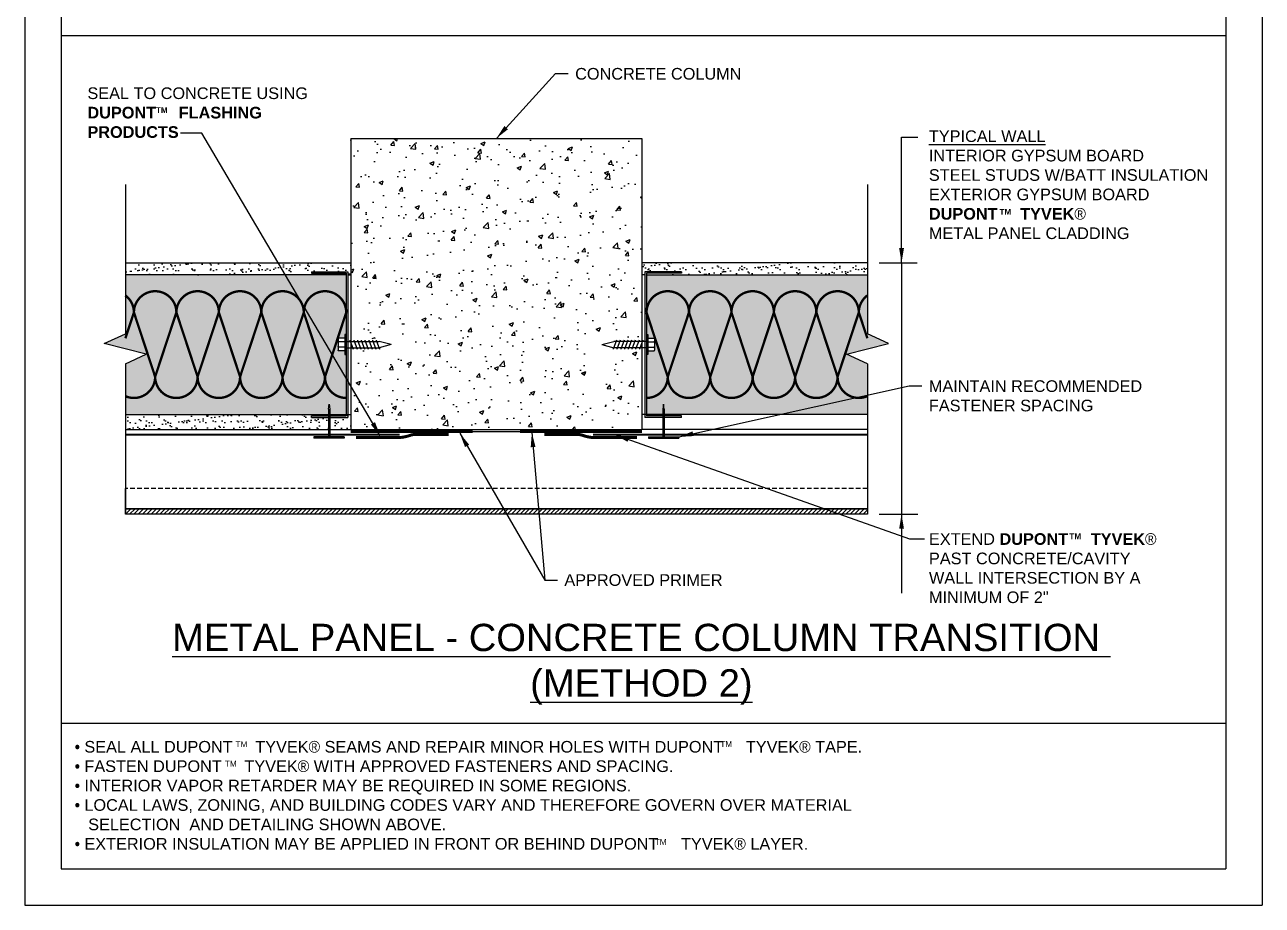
# Model space of a CAD drawing. Extents: x -129 to 346, y 0 to 193.
# Drawn here: x 0 to 51, y 0 to 36.3 of the extents above; entities that cross this region are included whole.
import ezdxf

# ---------------------------------------------------------------- set-up
doc = ezdxf.new("R2010")
doc.units = 0
doc.header["$LTSCALE"] = 1.5
doc.header["$MEASUREMENT"] = 0
for name, pattern in [('CENTER', [2, 1.25, -0.25, 0.25, -0.25]), ('DASHED', [0.75, 0.5, -0.25]), ('HIDDEN2', [0.1875, 0.125, -0.0625])]:
    doc.linetypes.add(name, pattern=pattern)
doc.layers.get('DEFPOINTS').update_dxf_attribs({"linetype": 'CONTINUOUS'})
for name, color, linetype in [('8X11-TTB$0$B', 7, 'CONTINUOUS'), ('CLADDING', 252, 'CONTINUOUS'), ('DUPONT_FLASHING', 253, 'CENTER'), ('INSULATION', 40, 'CONTINUOUS'), ('PRIMER', 72, 'CONTINUOUS'), ('STRUCTURE', 252, 'CONTINUOUS'), ('STRUCTURE_SHADING', 254, 'CONTINUOUS'), ('TEXT', 7, 'CONTINUOUS'), ('TITLE', 7, 'CONTINUOUS'), ('TYVEK', 160, 'DASHED')]:
    doc.layers.add(name, color=color, linetype=linetype)
doc.styles.add('DETAILS', font='sanss___.ttf', dxfattribs={"height": 1})
doc.dimstyles.new('TYVEKDETAILS', dxfattribs={"dimscale": 6, "dimtxt": 1.5, "dimasz": 0.1, "dimexe": 0.75, "dimexo": 0.75, "dimgap": 0.75, "dimtad": 0, "dimtih": 1, "dimtoh": 1, "dimdec": 4, "dimzin": 0, "dimtxsty": 'DETAILS', "dimcen": 0.0625, "dimazin": 3, "dimtfac": 1, "dimtdec": 4, "dimtofl": 0, "dimtmove": 0, "dimatfit": 3, "dimtolj": 1, "dimtzin": 0})
pattern_1 = [(37.5, (108.9917, 10.1337), (-0.0157483, 0.481706), [0, -0.38, 0, -0.425, 0, -0.40625]), (7.5, (108.9917, 10.1337), (0.442444, 0.7055365), [0, -0.205, 0, -0.3425, 0, -0.13125]), (327.5, (108.6842, 10.1337), (0.7785355, 0.0014148), [0, -0.125, 0, -0.45, 0, -0.5875]), (317.5, (108.6842, 10.1337), (0.7515317, 0.219419), [0, -0.0625, 0, -0.295, 0, -0.3375])]

# ---------------------------------------------------------------- blocks, each defined once
blk = doc.blocks.new('A$C717F1283')
at = {"layer": 'STRUCTURE'}
for p, q in [((1.343, 1.25), (1.343, 0)), ((1.343, 1.25), (1.406, 1.25)), ((1.375, 1.25), (1.375, 0)), ((1.406, 1.25), (1.406, 0)), ((0, 0.63), (0.208, 0.662)), ((0.208, 0.599), (0, 0.63)), ((0.208, 0.662), (1.343, 0.662)), ((0.208, 0.599), (1.343, 0.599)), ((1.343, 0), (1.406, 0))]:
    blk.add_line(p, q, dxfattribs=at)

msp = doc.modelspace()

# ---------------------------------------------------------------- hatches: boundary and pattern name
at = {"layer": 'CLADDING', "linetype": 'CONTINUOUS'}
h = msp.add_hatch(dxfattribs=at)
h.set_pattern_fill('AR-SAND', color=256, scale=0.25, style=0)
h.set_pattern_definition(pattern_1)
h.paths.add_polyline_path([(13.436, 26.487), (4.147, 26.487), (4.147, 25.987), (13.249, 25.987), (13.249, 26.05), (11.811, 26.05), (11.811, 26.112), (13.311, 26.112), (13.311, 25.987), (13.436, 25.987)])
h = msp.add_hatch(dxfattribs=at)
h.set_pattern_fill('AR-SAND', color=256, scale=0.25, style=0)
h.set_pattern_definition(pattern_1)
h.paths.add_polyline_path([(34.726, 26.487), (25.436, 26.487), (25.436, 25.987), (25.561, 25.987), (25.561, 26.112), (27.061, 26.112), (27.061, 26.05), (25.624, 26.05), (25.624, 25.987), (34.726, 25.987)])
h = msp.add_hatch(dxfattribs=at)
h.set_pattern_fill('AR-SAND', color=256, scale=0.25, style=0)
h.set_pattern_definition(pattern_1)
h.paths.add_polyline_path([(13.436, 20.237), (13.311, 20.237), (13.311, 20.112), (11.811, 20.112), (11.811, 20.175), (13.249, 20.175), (13.249, 20.237), (4.147, 20.237), (4.147, 19.612), (13.436, 19.612)])
at = {"layer": 'CLADDING'}
h = msp.add_hatch(dxfattribs=at)
h.set_pattern_fill('ANSI31', color=256, style=0)
h.set_pattern_definition([(45, (-322.06589, -131.89793), (-0.088388348, 0.088388348), [])])
h.paths.add_polyline_path([(4.147, 16.345), (34.726, 16.345), (34.726, 16.124), (4.147, 16.124)])
at = {"layer": 'STRUCTURE', "linetype": 'CONTINUOUS'}
h = msp.add_hatch(dxfattribs=at)
h.set_pattern_fill('AR-CONC', color=256, scale=0.25, style=0)
h.set_pattern_definition([(50, (46.9031, 11.9004), (1.79315, -0.15688), [0.1875, -2.0625]), (355, (46.903, 11.9004), (-0.34688, 1.88048), [0.15, -1.65]), (100.4514, (47.0525, 11.8873), (1.44627, 1.7236), [0.15935, -1.752855]), (46.184, (46.903, 12.4004), (2.6681, -0.4138), [0.28125, -3.09375]), (96.6356, (47.1254, 12.366), (2.33666, 2.4353), [0.23903, -2.62928]), (351.184, (46.903, 12.4004), (2.33665, 2.4353), [0.225, -2.475]), (21, (47.1531, 12.2754), (1.49227, -1.00655), [0.1875, -2.0625]), (326, (47.153, 12.2754), (0.60829, 1.812875), [0.15, -1.65]), (71.4514, (47.2774, 12.1915), (2.10056, 0.80633), [0.15935, -1.752855]), (37.5, (46.9031, 11.9004), (0.0304, 0.832235), [0, -1.63, 0, -1.675, 0, -1.65625]), (7.5, (46.9031, 11.9004), (0.657674, 0.98603), [0, -0.955, 0, -1.5925, 0, -0.63125]), (327.5, (46.3456, 11.9004), (1.334556, -0.056387), [0, -0.625, 0, -1.95, 0, -2.5875]), (317.5, (46.0956, 11.9004), (1.457965, 0.250262), [0, -0.8125, 0, -1.295, 0, -1.8375])])
h.paths.add_polyline_path([(25.436, 31.612), (13.436, 31.612), (13.436, 23.362), (15.917, 23.362), (15.917, 22.862), (13.436, 22.862), (13.436, 19.612), (25.436, 19.612), (25.436, 22.862), (22.956, 22.862), (22.956, 23.362), (25.436, 23.362)])
at = {"layer": 'STRUCTURE_SHADING', "linetype": 'CONTINUOUS'}
for points in [[(13.249, 25.987), (4.147, 25.987), (4.147, 23.559), (3.273, 23.156), (5.003, 22.712), (4.147, 22.317), (4.147, 20.237), (12.514, 20.237), (12.514, 20.506), (12.546, 20.714), (12.577, 20.506), (12.577, 20.237), (13.249, 20.237), (13.249, 22.7), (13.197, 22.7), (13.197, 22.85), (12.95, 22.85, -0.414214), (12.92, 22.88), (12.92, 23.345, -0.414214), (12.95, 23.375), (13.197, 23.375), (13.197, 23.525), (13.249, 23.525)], [(35.6, 23.156), (34.726, 23.559), (34.726, 25.987), (25.624, 25.987), (25.624, 23.525), (25.675, 23.525), (25.675, 23.375), (25.922, 23.375, -0.414214), (25.952, 23.345), (25.952, 22.88, -0.414214), (25.922, 22.85), (25.675, 22.85), (25.675, 22.7), (25.624, 22.7), (25.624, 20.237), (26.296, 20.237), (26.296, 20.506), (26.327, 20.714), (26.358, 20.506), (26.358, 20.237), (34.726, 20.237), (34.726, 22.317), (33.869, 22.712)]]:
    msp.add_hatch(color=256, dxfattribs=at).paths.add_polyline_path(points)

# ---------------------------------------------------------------- linework, layer by layer
at = {"layer": '8X11-TTB$0$B', "color": 7}
for p, q in [((1.5, 64.5), (1.5, 1.5)), ((49.5, 64.5), (49.5, 1.5)), ((1.5, 7.5), (49.5, 7.5)), ((1.5, 1.5), (49.5, 1.5))]:
    msp.add_line(p, q, dxfattribs=at)
at = {"layer": 'CLADDING', "linetype": 'CONTINUOUS'}
msp.add_line((18.457, 19.535), (20.416, 19.535), dxfattribs=at)
at = {"layer": 'CLADDING'}
for p, q in [((4.147, 16.124), (4.147, 17.18)), ((11.62, 17.15), (11.62, 17.15)), ((13.461, 17.15), (13.461, 17.15)), ((25.412, 17.15), (25.412, 17.15)), ((27.253, 17.15), (27.253, 17.15)), ((34.726, 16.345), (4.147, 16.345)), ((4.147, 16.345), (34.726, 16.345)), ((14.65, 16.345), (10.43, 16.345)), ((10.43, 16.345), (14.65, 16.345)), ((28.442, 16.345), (24.222, 16.345)), ((24.222, 16.345), (28.442, 16.345)), ((34.726, 16.124), (4.147, 16.124)), ((34.726, 16.124), (4.147, 16.124))]:
    msp.add_line(p, q, dxfattribs=at)
at = {"layer": 'CLADDING', "linetype": 'HIDDEN2'}
msp.add_line((34.726, 17.18), (4.147, 17.18), dxfattribs=at)
at = {"layer": 'DEFPOINTS'}
for p, q in [((0, 66), (0, 0)), ((51, 66), (51, 0)), ((0, 0), (51, 0))]:
    msp.add_line(p, q, dxfattribs=at)
at = {"layer": 'DUPONT_FLASHING'}
for points in [[(15.932, 19.387, 0.125, 0.125, -0.054565), (15.535, 19.287, 0.125, 0.125, 0), (13.645, 19.287, 0, 0, 0)], [(17.464, 19.405, 0.125, 0.125, 0), (16.064, 19.405, 0.125, 0.125, 0.098491), (15.873, 19.367, 0.125, 0.125, 0.098491)], [(21.409, 19.405, 0.125, 0.125, 0), (22.809, 19.405, 0.125, 0.125, -0.098491), (23, 19.367, 0.125, 0.125, -0.098491)], [(22.941, 19.387, 0.125, 0.125, 0.054565), (23.338, 19.287, 0.125, 0.125, 0), (25.228, 19.287, 0, 0, 0)]]:
    msp.add_lwpolyline(points, format="xyseb", dxfattribs=at)
at = {"layer": 'INSULATION', "const_width": 0.0975}
for points in [[(4.499, 24.437, 0.23686), (4.147, 25.139, 0.23686)], [(6.249, 24.437, 1), (4.499, 24.437), (5.374, 21.787)], [(7.999, 24.437, 1), (6.249, 24.437), (7.124, 21.787)], [(9.749, 24.437, 1), (7.999, 24.437), (8.874, 21.787)], [(11.499, 24.437, 1), (9.749, 24.437), (10.624, 21.787)], [(13.249, 24.437, 1), (11.499, 24.437), (12.374, 21.787)], [(25.624, 24.437, -1), (27.374, 24.437), (26.499, 21.787)], [(27.374, 24.437, -1), (29.124, 24.437), (28.249, 21.787)], [(29.124, 24.437, -1), (30.874, 24.437), (29.999, 21.787)], [(30.874, 24.437, -1), (32.624, 24.437), (31.749, 21.787)], [(32.624, 24.437, -1), (34.374, 24.437), (33.499, 21.787)], [(34.374, 24.437, -0.23686), (34.726, 25.139, -0.23686)], [(6.249, 24.437), (5.374, 21.787, 1), (7.124, 21.787)], [(7.999, 24.437), (7.124, 21.787, 1), (8.874, 21.787)], [(9.749, 24.437), (8.874, 21.787, 1), (10.624, 21.787)], [(11.499, 24.437), (10.624, 21.787, 1), (12.374, 21.787)], [(13.249, 24.437), (12.374, 21.787, 0.414214), (13.249, 20.912)], [(25.624, 24.437), (26.499, 21.787, -0.414214), (25.624, 20.912)], [(27.374, 24.437), (28.249, 21.787, -1), (26.499, 21.787)], [(29.124, 24.437), (29.999, 21.787, -1), (28.249, 21.787)], [(30.874, 24.437), (31.749, 21.787, -1), (29.999, 21.787)], [(32.624, 24.437), (33.499, 21.787, -1), (31.749, 21.787)], [(4.147, 20.986, 0.541423), (5.374, 21.787)], [(34.726, 20.986, -0.541423), (33.499, 21.787)]]:
    msp.add_lwpolyline(points, format="xyb", dxfattribs=at)
for points in [[(4.499, 24.437), (4.147, 23.371)], [(34.374, 24.437), (34.726, 23.371)]]:
    msp.add_lwpolyline(points, dxfattribs=at)
at = {"layer": 'PRIMER', "linetype": 'CONTINUOUS', "const_width": 0.125}
for points in [[(13.436, 19.535), (18.457, 19.535)], [(20.416, 19.535), (25.436, 19.535)]]:
    msp.add_lwpolyline(points, dxfattribs=at)
at = {"layer": 'STRUCTURE'}
for p, q in [((13.436, 31.612), (13.436, 19.612)), ((25.436, 31.612), (25.436, 19.612)), ((4.147, 29.715), (4.147, 23.559)), ((34.726, 29.715), (34.726, 23.559)), ((4.147, 26.487), (13.436, 26.487)), ((11.811, 26.112), (13.311, 26.112)), ((11.811, 26.112), (11.811, 26.05)), ((11.811, 26.05), (13.249, 26.05)), ((13.249, 26.05), (13.249, 20.175)), ((13.311, 26.112), (13.311, 20.112)), ((34.726, 26.487), (25.436, 26.487)), ((25.561, 26.112), (25.561, 20.112)), ((27.061, 26.112), (25.561, 26.112)), ((25.624, 26.05), (25.624, 20.175)), ((27.061, 26.05), (25.624, 26.05)), ((27.061, 26.112), (27.061, 26.05)), ((13.249, 23.243), (14.601, 23.243)), ((13.249, 22.981), (14.601, 22.981)), ((15.095, 23.112), (14.601, 23.243)), ((15.095, 23.112), (14.601, 22.981)), ((23.777, 23.112), (24.271, 23.243)), ((23.777, 23.112), (24.271, 22.981)), ((25.624, 23.243), (24.271, 23.243)), ((25.624, 22.981), (24.271, 22.981)), ((11.811, 20.175), (13.249, 20.175)), ((11.811, 20.112), (11.811, 20.175)), ((11.811, 20.112), (13.311, 20.112)), ((27.061, 20.112), (25.561, 20.112)), ((27.061, 20.175), (25.624, 20.175)), ((27.061, 20.112), (27.061, 20.175)), ((4.147, 19.612), (13.436, 19.612)), ((4.147, 19.612), (4.147, 16.199)), ((34.726, 19.612), (25.436, 19.612)), ((34.726, 19.612), (34.726, 16.124)), ((4.147, 16.124), (4.147, 16.345)), ((34.726, 16.345), (34.726, 16.124))]:
    msp.add_line(p, q, dxfattribs=at)
at = {"layer": 'STRUCTURE', "linetype": 'CONTINUOUS'}
for p, q in [((13.436, 31.612), (25.436, 31.612)), ((13.311, 25.987), (13.436, 25.987)), ((25.561, 25.987), (25.436, 25.987)), ((13.401, 23.3), (13.54, 22.925)), ((13.401, 23.3), (13.401, 23.243)), ((13.54, 22.981), (13.54, 22.925)), ((13.556, 23.3), (13.695, 22.925)), ((13.556, 23.3), (13.556, 23.243)), ((13.695, 22.981), (13.695, 22.925)), ((13.71, 23.3), (13.849, 22.925)), ((13.71, 23.3), (13.71, 23.243)), ((13.849, 22.981), (13.849, 22.925)), ((13.865, 23.3), (14.004, 22.925)), ((13.865, 23.3), (13.865, 23.243)), ((14.004, 22.981), (14.004, 22.925)), ((14.019, 23.3), (14.158, 22.925)), ((14.019, 23.3), (14.019, 23.243)), ((14.158, 22.981), (14.158, 22.925)), ((14.174, 23.3), (14.313, 22.925)), ((14.174, 23.3), (14.174, 23.243)), ((14.313, 22.981), (14.313, 22.925)), ((14.328, 23.3), (14.467, 22.925)), ((14.328, 23.3), (14.328, 23.243)), ((14.467, 22.981), (14.467, 22.925)), ((14.483, 23.3), (14.622, 22.925)), ((14.483, 23.3), (14.483, 23.243)), ((14.622, 22.981), (14.622, 22.925)), ((24.39, 23.3), (24.251, 22.925)), ((24.39, 23.3), (24.251, 22.925)), ((24.251, 22.981), (24.251, 22.925)), ((24.251, 22.981), (24.251, 22.925)), ((24.39, 23.3), (24.39, 23.243)), ((24.39, 23.3), (24.39, 23.243)), ((24.544, 23.3), (24.405, 22.925)), ((24.405, 22.981), (24.405, 22.925)), ((24.544, 23.3), (24.544, 23.243)), ((24.699, 23.3), (24.559, 22.925)), ((24.559, 22.981), (24.559, 22.925)), ((24.699, 23.3), (24.699, 23.243)), ((24.853, 23.3), (24.714, 22.925)), ((24.714, 22.981), (24.714, 22.925)), ((24.853, 23.3), (24.853, 23.243)), ((25.007, 23.3), (24.868, 22.925)), ((24.868, 22.981), (24.868, 22.925)), ((25.007, 23.3), (25.007, 23.243)), ((25.162, 23.3), (25.023, 22.925)), ((25.023, 22.981), (25.023, 22.925)), ((25.162, 23.3), (25.162, 23.243)), ((25.316, 23.3), (25.177, 22.925)), ((25.177, 22.981), (25.177, 22.925)), ((25.316, 23.3), (25.316, 23.243)), ((25.471, 23.3), (25.332, 22.925)), ((25.332, 22.981), (25.332, 22.925)), ((25.471, 23.3), (25.471, 23.243)), ((13.436, 19.612), (25.436, 19.612)), ((26.145, 18.746), (26.201, 18.746))]:
    msp.add_line(p, q, dxfattribs=at)
at = {"layer": 'STRUCTURE'}
for points in [[(13.249, 25.987), (4.147, 25.987)], [(25.624, 25.987), (34.726, 25.987)], [(3.273, 23.156), (4.147, 23.559)], [(13.249, 23.525), (13.197, 23.525), (13.197, 22.7), (13.249, 22.7)], [(25.624, 23.525), (25.675, 23.525), (25.675, 22.7), (25.624, 22.7)], [(35.6, 23.156), (34.726, 23.559)], [(5.003, 22.712), (3.273, 23.156)], [(33.869, 22.712), (35.6, 23.156)], [(4.147, 22.317), (5.003, 22.712)], [(34.726, 22.317), (33.869, 22.712)], [(4.147, 22.317), (4.147, 19.612)], [(34.726, 22.317), (34.726, 19.612)], [(4.147, 20.237), (13.436, 20.237)], [(34.726, 20.237), (25.436, 20.237)]]:
    msp.add_lwpolyline(points, dxfattribs=at)
for points in [[(13.197, 23.375), (12.95, 23.375, 0.414214), (12.92, 23.345), (12.92, 22.88)], [(12.92, 23.255, 0.414214), (12.95, 23.225)], [(13.197, 23.225), (12.95, 23.225, 0.414214), (12.92, 23.195)], [(13.197, 23), (12.95, 23, -0.414214), (12.92, 23.03)], [(25.675, 23.375), (25.922, 23.375, -0.414214), (25.952, 23.345), (25.952, 22.88)], [(25.675, 23.225), (25.922, 23.225, -0.414214), (25.952, 23.195)], [(25.675, 23), (25.922, 23, 0.414214), (25.952, 23.03)], [(25.952, 23.255, -0.414214), (25.922, 23.225)], [(13.197, 22.85), (12.95, 22.85, -0.414214), (12.92, 22.88)], [(25.675, 22.85), (25.922, 22.85, 0.414214), (25.952, 22.88)]]:
    msp.add_lwpolyline(points, format="xyb", dxfattribs=at)
for centre, start, end in [((12.95, 22.97), 90, 180), ((25.922, 22.97), 0, 90)]:
    msp.add_arc(centre, 0.03, start, end, dxfattribs=at)
at = {"layer": 'TEXT'}
for p, q in [((35.21, 26.487), (36.78, 26.487)), ((36.135, 26.487), (36.135, 14.616)), ((35.21, 16.124), (36.8, 16.124))]:
    msp.add_line(p, q, dxfattribs=at)
at = {"layer": 'TITLE', "linetype": 'CONTINUOUS'}
msp.add_line((49.5, 35.845), (1.5, 35.845), dxfattribs=at)
at = {"layer": 'TYVEK', "const_width": 0.09}
for points in [[(4.147, 19.397), (15.457, 19.397)], [(34.726, 19.397), (23.416, 19.397)]]:
    msp.add_lwpolyline(points, dxfattribs=at)

# ---------------------------------------------------------------- block references
at = {"layer": 'STRUCTURE_SHADING', "linetype": 'CONTINUOUS', "rotation": 270}
msp.add_blockref('A$C717F1283', (11.915, 20.654), dxfattribs=at)
at = {"layer": 'STRUCTURE_SHADING', "linetype": 'CONTINUOUS', "xscale": -1, "rotation": 90}
msp.add_blockref('A$C717F1283', (26.957, 20.654), dxfattribs=at)

# ---------------------------------------------------------------- texts
at = {"layer": 'TEXT', "style": 'DETAILS'}
for s, insert, char_height, width, attachment_point in [('CONCRETE COLUMN', (22.683, 34.515), 0.48, 10.15656, 1), ('SEAL TO CONCRETE USING {\\fSansSerif|b1|i0|c2|p2;DUPONT     FLASHING PRODUCTS}', (2.583, 33.714), 0.48, 10.15656, 1), ('{\\fArial|b0|i0|c0|p34;\\LTYPICAL WALL\\P}INTERIOR GYPSUM BOARD\\PSTEEL STUDS W/BATT INSULATION\\PEXTERIOR GYPSUM BOARD\\P{\\fSansSerif|b1|i0|c2|p2;DUPONT     TYVEK\\fSymbol|b0|i0|c2|p18;â }\\PMETAL PANEL CLADDING', (37.261, 31.943), 0.48, 17.52022, 1), ('MAINTAIN RECOMMENDED FASTENER SPACING', (37.261, 21.64), 0.48, 10.15656, 1), ('EXTEND {\\fArial|b1|i0|c0|p34;DUPONT     TYVEK\\fSymbol|b0|i0|c2|p18;â \\fSansSerif|b1|i0|c2|p2; }PAST CONCRETE/CAVITY WALL INTERSECTION BY A MINIMUM OF 2"', (37.265, 15.337), 0.48, 10.15656, 1), ('APPROVED PRIMER', (22.239, 13.647), 0.48, 10.15656, 1), ('{\\LMETAL PANEL - CONCRETE COLUMN TRANSITION  (METHOD 2)}', (25.413, 11.602), 1.125, 44.28741, 2), ('{\\fSymbol|b0|i0|c2|p18;· }SEAL ALL DUPONT     TYVEK{\\fSymbol|b0|i0|c2|p18;â} SEAMS AND REPAIR MINOR HOLES WITH DUPONT     TYVEK{\\fSymbol|b0|i0|c2|p18;â} TAPE.\\P{\\fSymbol|b0|i0|c2|p18;· }FASTEN DUPONT     TYVEK{\\fSymbol|b0|i0|c2|p18;â} WITH APPROVED FASTENERS AND SPACING.\\P{\\fSymbol|b0|i0|c2|p18;· }INTERIOR VAPOR RETARDER MAY BE REQUIRED IN SOME REGIONS.\\P{\\fSymbol|b0|i0|c2|p18;· }LOCAL LAWS, ZONING, AND BUILDING CODES VARY AND THEREFORE GOVERN OVER MATERIAL \\P   SELECTION  AND DETAILING SHOWN ABOVE.\\P{\\fSymbol|b0|i0|c2|p18;· }EXTERIOR INSULATION MAY BE APPLIED IN FRONT OR BEHIND DUPONT     TYVEK{\\fSymbol|b0|i0|c2|p18;â} LAYER.', (2.055, 6.773), 0.48, 35.73533, 1), ('TM', (8.69, 6.757), 0.24, 16.62, 1), ('TM', (28.669, 6.766), 0.24, 16.62, 1), ('TM', (8.248, 5.954), 0.24, 16.62, 1), ('TM', (25.966, 2.729), 0.24, 16.62, 1)]:
    msp.add_mtext(s, dxfattribs=dict(at, insert=insert, char_height=char_height, width=width, attachment_point=attachment_point))
at = {"layer": 'TEXT', "char_height": 0.24, "attachment_point": 4, "style": 'DETAILS'}
for insert in [(5.407, 32.779), (40.171, 28.583), (43.052, 15.208)]:
    msp.add_mtext('{\\fSansSerif|b1|i0|c2|p2;TM}', dxfattribs=dict(at, insert=insert))

# ---------------------------------------------------------------- leaders
at = {"layer": 'TEXT'}
for points, override in [([(19.436, 31.612), (21.876, 34.286), (22.394, 34.286)], {"dimfxl": 3}), ([(14.654, 19.348), (7.293, 31.823), (6.422, 31.823)], {"dimfxl": 3}), ([(26.957, 19.308), (36.454, 21.411), (36.972, 21.411)], {"dimfxl": 3}), ([(17.929, 19.457), (21.433, 13.396)], {"dimfxl": 3}), ([(20.898, 19.486), (21.433, 13.396), (21.95, 13.396)], {"dimfxl": 3}), ([(24.309, 19.399), (36.459, 15.108), (37.083, 15.108)], {"dimfxl": 3}), ([(36.135, 16.124), (36.135, 12.862)], {"dimgap": 0.75, "dimtad": 0, "dimfxl": 3})]:
    msp.add_leader(points, dimstyle='TYVEKDETAILS', override=override, dxfattribs=at)
at = {"layer": 'TEXT', "linetype": 'CONTINUOUS'}
msp.add_leader([(36.135, 26.487), (36.135, 31.662), (36.806, 31.662)], dimstyle='TYVEKDETAILS', override={"dimgap": 0.75, "dimtad": 0}, dxfattribs=at)

doc.saveas('drawing.dxf')
